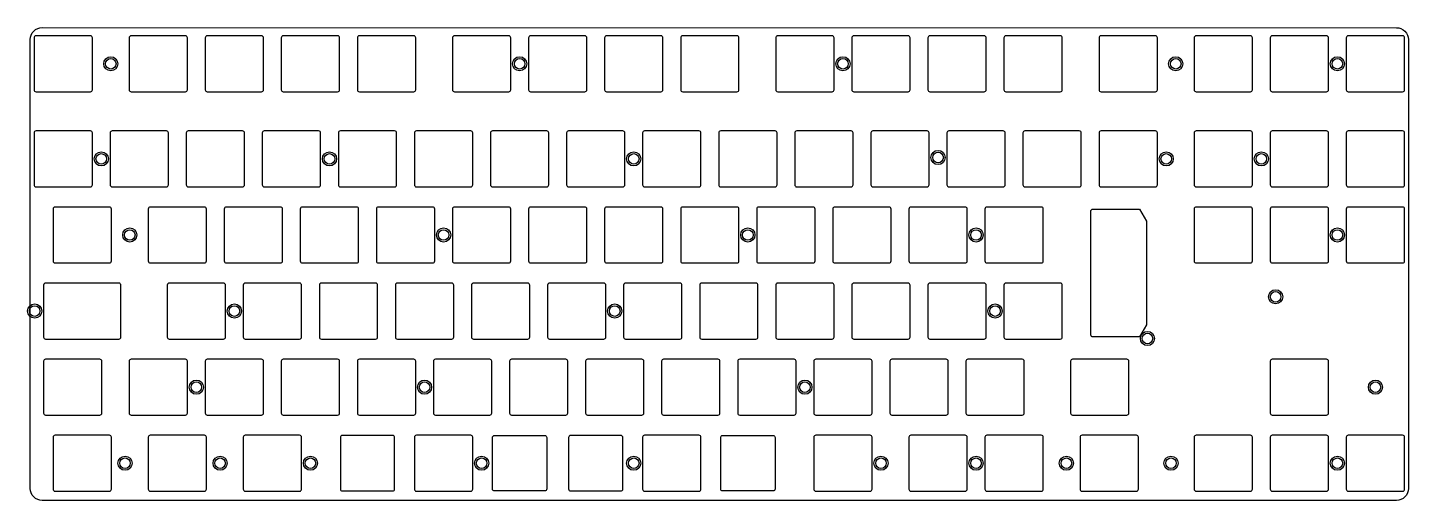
# Model space of a CAD drawing. Header units: millimetres. Extents: x -9 to 337, y -109 to 9.
import ezdxf

# ---------------------------------------------------------------- set-up
doc = ezdxf.new("R2010")
doc.units = ezdxf.units.MM
doc.header["$MEASUREMENT"] = 0

msp = doc.modelspace()

# ---------------------------------------------------------------- linework, layer by layer
msp.add_line((12.0625, -49.3625), (12.0625, -36.3625))
msp.add_line((12.0625, -49.3625), (12.0625, -36.3625))
for points in [[(333.863814, -109.31154), (-5.24904, -109.31154, -0.4142135624), (-8.24904, -106.31154), (-8.24904, 6.05096, -0.4142351551), (-5.24904, 9.05096), (333.863814, 9.03846, -0.4142135624), (336.863814, 6.03846), (336.863814, -106.31154, -0.4142135624)], [(6.8, -7, 0.4142135624), (7.3, -6.5), (7.3, 6.5, 0.4142135624), (6.8, 7), (-6.8, 7, 0.4142123908), (-7.3, 6.5), (-7.3, -6.5, 0.4142123908), (-6.8, -7)], [(16.5125, 6.5), (16.5125, -6.5, 0.4142123908), (17.0125, -7), (30.6125, -7, 0.4142135624), (31.1125, -6.5), (31.1125, 6.5, 0.4142135624), (30.6125, 7), (17.0125, 7, 0.4142123908)], [(16.5125, 6.5), (16.5125, -6.5, 0.4142123908), (17.0125, -7), (30.6125, -7, 0.4142135624), (31.1125, -6.5), (31.1125, 6.5, 0.4142135624), (30.6125, 7), (17.0125, 7, 0.4142123908)], [(35.5625, 6.5), (35.5625, -6.5, 0.4142123908), (36.0625, -7), (49.6625, -7, 0.4142135624), (50.1625, -6.5), (50.1625, 6.5, 0.4142135624), (49.6625, 7), (36.0625, 7, 0.4142123908)], [(35.5625, -6.5, 0.4142123908), (36.0625, -7), (49.6625, -7, 0.4142135624), (50.1625, -6.5), (50.1625, 6.5, 0.4142135624), (49.6625, 7), (36.0625, 7, 0.4142123908), (35.5625, 6.5)], [(54.6125, 6.5), (54.6125, -6.5, 0.4142123908), (55.1125, -7), (68.7125, -7, 0.4142135624), (69.2125, -6.5), (69.2125, 6.5, 0.4142135624), (68.7125, 7), (55.1125, 7, 0.4142123908)], [(69.2125, 6.5, 0.4142135624), (68.7125, 7), (55.1125, 7, 0.4142123908), (54.6125, 6.5), (54.6125, -6.5, 0.4142123908), (55.1125, -7), (68.7125, -7, 0.4142135624), (69.2125, -6.5)], [(73.6625, 6.5), (73.6625, -6.5, 0.4142123908), (74.1625, -7), (87.7625, -7, 0.4142135624), (88.2625, -6.5), (88.2625, 6.5, 0.4142135624), (87.7625, 7), (74.1625, 7, 0.4142123908)], [(74.1625, -7), (87.7625, -7, 0.4142135624), (88.2625, -6.5), (88.2625, 6.5, 0.4142135624), (87.7625, 7), (74.1625, 7, 0.4142123908), (73.6625, 6.5), (73.6625, -6.5, 0.4142123908)], [(97.475, 6.5), (97.475, -6.5, 0.4142123908), (97.975, -7), (111.575, -7, 0.4142135624), (112.075, -6.5), (112.075, 6.5, 0.4142135624), (111.575, 7), (97.975, 7, 0.4142123908)], [(97.975, 7, 0.4142123908), (97.475, 6.5), (97.475, -6.5, 0.4142123908), (97.975, -7), (111.575, -7, 0.4142135624), (112.075, -6.5), (112.075, 6.5, 0.4142135624), (111.575, 7)], [(131.125, 6.5, 0.4142135624), (130.625, 7), (117.025, 7, 0.4142123908), (116.525, 6.5), (116.525, -6.5, 0.4142123908), (117.025, -7), (130.625, -7, 0.4142135624), (131.125, -6.5)], [(135.575, -6.5, 0.4142123908), (136.075, -7), (149.675, -7, 0.4142135624), (150.175, -6.5), (150.175, 6.5, 0.4142135624), (149.675, 7), (136.075, 7, 0.4142123908), (135.575, 6.5)], [(169.225, 6.5, 0.4142135624), (168.725, 7), (155.125, 7, 0.4142123908), (154.625, 6.5), (154.625, -6.5, 0.4142123908), (155.125, -7), (168.725, -7, 0.4142135624), (169.225, -6.5)], [(178.4375, 6.5), (178.4375, -6.5, 0.4142123908), (178.9375, -7), (192.5375, -7, 0.4142135624), (193.0375, -6.5), (193.0375, 6.5, 0.4142135624), (192.5375, 7), (178.9375, 7, 0.4142123908)], [(193.0375, -6.5), (193.0375, 6.5, 0.4142135624), (192.5375, 7), (178.9375, 7, 0.4142123908), (178.4375, 6.5), (178.4375, -6.5, 0.4142123908), (178.9375, -7), (192.5375, -7, 0.4142135624)], [(197.4875, 6.5), (197.4875, -6.5, 0.4142123908), (197.9875, -7), (211.5875, -7, 0.4142135624), (212.0875, -6.5), (212.0875, 6.5, 0.4142135624), (211.5875, 7), (197.9875, 7, 0.4142123908)], [(211.5875, 7), (197.9875, 7, 0.4142123908), (197.4875, 6.5), (197.4875, -6.5, 0.4142123908), (197.9875, -7), (211.5875, -7, 0.4142135624), (212.0875, -6.5), (212.0875, 6.5, 0.4142135624)], [(216.5375, 6.5), (216.5375, -6.5, 0.4142123908), (217.0375, -7), (230.6375, -7, 0.4142135624), (231.1375, -6.5), (231.1375, 6.5, 0.4142135624), (230.6375, 7), (217.0375, 7, 0.4142123908)], [(231.1375, -6.5), (231.1375, 6.5, 0.4142135624), (230.6375, 7), (217.0375, 7, 0.4142123908), (216.5375, 6.5), (216.5375, -6.5, 0.4142123908), (217.0375, -7), (230.6375, -7, 0.4142135624)], [(235.5875, 6.5), (235.5875, -6.5, 0.4142123908), (236.0875, -7), (249.6875, -7, 0.4142135624), (250.1875, -6.5), (250.1875, 6.5, 0.4142135624), (249.6875, 7), (236.0875, 7, 0.4142123908)], [(250.1875, -6.5), (250.1875, 6.5, 0.4142135624), (249.6875, 7), (236.0875, 7, 0.4142123908), (235.5875, 6.5), (235.5875, -6.5, 0.4142123908), (236.0875, -7), (249.6875, -7, 0.4142135624)], [(259.9, 7, 0.4142123908), (259.4, 6.5), (259.4, -6.5, 0.4142123908), (259.9, -7), (273.5, -7, 0.4142135624), (274, -6.5), (274, 6.5, 0.4142135624), (273.5, 7)], [(297.3125, -7, 0.4142135624), (297.8125, -6.5), (297.8125, 6.5, 0.4142135624), (297.3125, 7), (283.7125, 7, 0.4142123908), (283.2125, 6.5), (283.2125, -6.5, 0.4142123908), (283.7125, -7)], [(316.3625, 7), (302.7625, 7, 0.4142123908), (302.2625, 6.5), (302.2625, -6.5, 0.4142123908), (302.7625, -7), (316.3625, -7, 0.4142135624), (316.8625, -6.5), (316.8625, 6.5, 0.4142135624)], [(335.4125, -7, 0.4142135624), (335.9125, -6.5), (335.9125, 6.5, 0.4142135624), (335.4125, 7), (321.8125, 7, 0.4142123908), (321.3125, 6.5), (321.3125, -6.5, 0.4142123908), (321.8125, -7)], [(-7.3, -17.3125), (-7.3, -30.3125, 0.4142123908), (-6.8, -30.8125), (6.8, -30.8125, 0.4142135624), (7.3, -30.3125), (7.3, -17.3125, 0.4142135624), (6.8, -16.8125), (-6.8, -16.8125, 0.4142123908)], [(11.75, -17.3125), (11.75, -30.3125, 0.4142123908), (12.25, -30.8125), (25.85, -30.8125, 0.4142135624), (26.35, -30.3125), (26.35, -17.3125, 0.4142135624), (25.85, -16.8125), (12.25, -16.8125, 0.4142123908)], [(30.8, -17.3125), (30.8, -30.3125, 0.4142123908), (31.3, -30.8125), (44.9, -30.8125, 0.4142135624), (45.4, -30.3125), (45.4, -17.3125, 0.4142135624), (44.9, -16.8125), (31.3, -16.8125, 0.4142123908)], [(49.85, -17.3125), (49.85, -30.3125, 0.4142123908), (50.35, -30.8125), (63.95, -30.8125, 0.4142135624), (64.45, -30.3125), (64.45, -17.3125, 0.4142135624), (63.95, -16.8125), (50.35, -16.8125, 0.4142123908)], [(68.9, -17.3125), (68.9, -30.3125, 0.4142123908), (69.4, -30.8125), (83, -30.8125, 0.4142135624), (83.5, -30.3125), (83.5, -17.3125, 0.4142135624), (83, -16.8125), (69.4, -16.8125, 0.4142123908)], [(87.95, -17.3125), (87.95, -30.3125, 0.4142123908), (88.45, -30.8125), (102.05, -30.8125, 0.4142135624), (102.55, -30.3125), (102.55, -17.3125, 0.4142135624), (102.05, -16.8125), (88.45, -16.8125, 0.4142123908)], [(107, -17.3125), (107, -30.3125, 0.4142123908), (107.5, -30.8125), (121.1, -30.8125, 0.4142135624), (121.6, -30.3125), (121.6, -17.3125, 0.4142135624), (121.1, -16.8125), (107.5, -16.8125, 0.4142123908)], [(126.05, -17.3125), (126.05, -30.3125, 0.4142123908), (126.55, -30.8125), (140.15, -30.8125, 0.4142135624), (140.65, -30.3125), (140.65, -17.3125, 0.4142135624), (140.15, -16.8125), (126.55, -16.8125, 0.4142123908)], [(145.1, -17.3125), (145.1, -30.3125, 0.4142123908), (145.6, -30.8125), (159.2, -30.8125, 0.4142135624), (159.7, -30.3125), (159.7, -17.3125, 0.4142135624), (159.2, -16.8125), (145.6, -16.8125, 0.4142123908)], [(164.15, -17.3125), (164.15, -30.3125, 0.4142123908), (164.65, -30.8125), (178.25, -30.8125, 0.4142135624), (178.75, -30.3125), (178.75, -17.3125, 0.4142135624), (178.25, -16.8125), (164.65, -16.8125, 0.4142123908)], [(183.2, -17.3125), (183.2, -30.3125, 0.4142123908), (183.7, -30.8125), (197.3, -30.8125, 0.4142135624), (197.8, -30.3125), (197.8, -17.3125, 0.4142135624), (197.3, -16.8125), (183.7, -16.8125, 0.4142123908)], [(202.25, -17.3125), (202.25, -30.3125, 0.4142123908), (202.75, -30.8125), (216.35, -30.8125, 0.4142135624), (216.85, -30.3125), (216.85, -17.3125, 0.4142135624), (216.35, -16.8125), (202.75, -16.8125, 0.4142123908)], [(221.3, -17.3125), (221.3, -30.3125, 0.4142123908), (221.8, -30.8125), (235.4, -30.8125, 0.4142135624), (235.9, -30.3125), (235.9, -17.3125, 0.4142135624), (235.4, -16.8125), (221.8, -16.8125, 0.4142123908)], [(240.35, -17.3125), (240.35, -30.3125, 0.4142123908), (240.85, -30.8125), (254.45, -30.8125, 0.4142135624), (254.95, -30.3125), (254.95, -17.3125, 0.4142135624), (254.45, -16.8125), (240.85, -16.8125, 0.4142123908)], [(259.4, -17.3125), (259.4, -30.3125, 0.4142123908), (259.9, -30.8125), (273.5, -30.8125, 0.4142135624), (274, -30.3125), (274, -17.3125, 0.4142135624), (273.5, -16.8125), (259.9, -16.8125, 0.4142123908)], [(283.2125, -17.3125), (283.2125, -30.3125, 0.4142123908), (283.7125, -30.8125), (297.3125, -30.8125, 0.4142135624), (297.8125, -30.3125), (297.8125, -17.3125, 0.4142135624), (297.3125, -16.8125), (283.7125, -16.8125, 0.4142123908)], [(316.3625, -16.8125), (302.7625, -16.8125, 0.4142123908), (302.2625, -17.3125), (302.2625, -30.3125, 0.4142123908), (302.7625, -30.8125), (316.3625, -30.8125, 0.4142135624), (316.8625, -30.3125), (316.8625, -17.3125, 0.4142135624)], [(321.3125, -17.3125), (321.3125, -30.3125, 0.4142123908), (321.8125, -30.8125), (335.4125, -30.8125, 0.4142135624), (335.9125, -30.3125), (335.9125, -17.3125, 0.4142135624), (335.4125, -16.8125), (321.8125, -16.8125, 0.4142123908)], [(-2.5375, -36.3625), (-2.5375, -49.3625, 0.4142135624), (-2.0375, -49.8625), (11.5625, -49.8625, 0.4142123908), (12.0625, -49.3625), (12.0625, -36.3625, 0.4142123908), (11.5625, -35.8625), (-2.0375, -35.8625, 0.4142135624)], [(21.275, -36.3625), (21.275, -49.3625, 0.4142123908), (21.775, -49.8625), (35.375, -49.8625, 0.4142135624), (35.875, -49.3625), (35.875, -36.3625, 0.4142135624), (35.375, -35.8625), (21.775, -35.8625, 0.4142123908)], [(40.325, -36.3625), (40.325, -49.3625, 0.4142123908), (40.825, -49.8625), (54.425, -49.8625, 0.4142135624), (54.925, -49.3625), (54.925, -36.3625, 0.4142135624), (54.425, -35.8625), (40.825, -35.8625, 0.4142123908)], [(59.375, -36.3625), (59.375, -49.3625, 0.4142123908), (59.875, -49.8625), (73.475, -49.8625, 0.4142135624), (73.975, -49.3625), (73.975, -36.3625, 0.4142135624), (73.475, -35.8625), (59.875, -35.8625, 0.4142123908)], [(78.425, -36.3625), (78.425, -49.3625, 0.4142123908), (78.925, -49.8625), (92.525, -49.8625, 0.4142135624), (93.025, -49.3625), (93.025, -36.3625, 0.4142135624), (92.525, -35.8625), (78.925, -35.8625, 0.4142123908)], [(97.475, -36.3625), (97.475, -49.3625, 0.4142123908), (97.975, -49.8625), (111.575, -49.8625, 0.4142135624), (112.075, -49.3625), (112.075, -36.3625, 0.4142135624), (111.575, -35.8625), (97.975, -35.8625, 0.4142123908)], [(116.525, -36.3625), (116.525, -49.3625, 0.4142123908), (117.025, -49.8625), (130.625, -49.8625, 0.4142135624), (131.125, -49.3625), (131.125, -36.3625, 0.4142135624), (130.625, -35.8625), (117.025, -35.8625, 0.4142123908)], [(135.575, -36.3625), (135.575, -49.3625, 0.4142123908), (136.075, -49.8625), (149.675, -49.8625, 0.4142135624), (150.175, -49.3625), (150.175, -36.3625, 0.4142135624), (149.675, -35.8625), (136.075, -35.8625, 0.4142123908)], [(154.625, -36.3625), (154.625, -49.3625, 0.4142123908), (155.125, -49.8625), (168.725, -49.8625, 0.4142135624), (169.225, -49.3625), (169.225, -36.3625, 0.4142135624), (168.725, -35.8625), (155.125, -35.8625, 0.4142123908)], [(173.675, -36.3625), (173.675, -49.3625, 0.4142123908), (174.175, -49.8625), (187.775, -49.8625, 0.4142135624), (188.275, -49.3625), (188.275, -36.3625, 0.4142135624), (187.775, -35.8625), (174.175, -35.8625, 0.4142123908)], [(192.725, -36.3625), (192.725, -49.3625, 0.4142123908), (193.225, -49.8625), (206.825, -49.8625, 0.4142135624), (207.325, -49.3625), (207.325, -36.3625, 0.4142135624), (206.825, -35.8625), (193.225, -35.8625, 0.4142123908)], [(211.775, -36.3625), (211.775, -49.3625, 0.4142123908), (212.275, -49.8625), (225.875, -49.8625, 0.4142135624), (226.375, -49.3625), (226.375, -36.3625, 0.4142135624), (225.875, -35.8625), (212.275, -35.8625, 0.4142123908)], [(230.825, -36.3625), (230.825, -49.3625, 0.4142123908), (231.325, -49.8625), (244.925, -49.8625, 0.4142135624), (245.425, -49.3625), (245.425, -36.3625, 0.4142135624), (244.925, -35.8625), (231.325, -35.8625, 0.4142123908)], [(257.34375, -67.8875), (257.34375, -36.8875, -0.4142135624), (257.84375, -36.3875), (269.56175, -36.3875), (271.29375, -39.3875), (271.29375, -65.3875), (269.56175, -68.3875), (257.84375, -68.3875, -0.4142123908)], [(283.2125, -49.3625, 0.4142123908), (283.7125, -49.8625), (297.3125, -49.8625, 0.4142135624), (297.8125, -49.3625), (297.8125, -36.3625, 0.4142135624), (297.3125, -35.8625), (283.7125, -35.8625, 0.4142123908), (283.2125, -36.3625)], [(302.2625, -36.3625), (302.2625, -49.3625, 0.4142123908), (302.7625, -49.8625), (316.3625, -49.8625, 0.4142135624), (316.8625, -49.3625), (316.8625, -36.3625, 0.4142135624), (316.3625, -35.8625), (302.7625, -35.8625, 0.4142123908)], [(321.3125, -36.3625), (321.3125, -49.3625, 0.4142123908), (321.8125, -49.8625), (335.4125, -49.8625, 0.4142135624), (335.9125, -49.3625), (335.9125, -36.3625, 0.4142135624), (335.4125, -35.8625), (321.8125, -35.8625, 0.4142123908)], [(-4.918754, -55.4125), (-4.918754, -68.4125, 0.4142123908), (-4.418754, -68.9125), (13.94375, -68.9125, 0.4142135624), (14.44375, -68.4125), (14.44375, -55.4125, 0.4142135624), (13.94375, -54.9125), (-4.418754, -54.9125, 0.4142123908)], [(26.0375, -55.4125), (26.0375, -68.4125, 0.4142123908), (26.5375, -68.9125), (40.1375, -68.9125, 0.4142135624), (40.6375, -68.4125), (40.6375, -55.4125, 0.4142135624), (40.1375, -54.9125), (26.5375, -54.9125, 0.4142123908)], [(45.0875, -55.4125), (45.0875, -68.4125, 0.4142123908), (45.5875, -68.9125), (59.1875, -68.9125, 0.4142135624), (59.6875, -68.4125), (59.6875, -55.4125, 0.4142135624), (59.1875, -54.9125), (45.5875, -54.9125, 0.4142123908)], [(64.1375, -55.4125), (64.1375, -68.4125, 0.4142123908), (64.6375, -68.9125), (78.2375, -68.9125, 0.4142135624), (78.7375, -68.4125), (78.7375, -55.4125, 0.4142135624), (78.2375, -54.9125), (64.6375, -54.9125, 0.4142123908)], [(83.1875, -55.4125), (83.1875, -68.4125, 0.4142123908), (83.6875, -68.9125), (97.2875, -68.9125, 0.4142135624), (97.7875, -68.4125), (97.7875, -55.4125, 0.4142135624), (97.2875, -54.9125), (83.6875, -54.9125, 0.4142123908)], [(102.2375, -55.4125), (102.2375, -68.4125, 0.4142123908), (102.7375, -68.9125), (116.3375, -68.9125, 0.4142135624), (116.8375, -68.4125), (116.8375, -55.4125, 0.4142135624), (116.3375, -54.9125), (102.7375, -54.9125, 0.4142123908)], [(121.2875, -55.4125), (121.2875, -68.4125, 0.4142123908), (121.7875, -68.9125), (135.3875, -68.9125, 0.4142135624), (135.8875, -68.4125), (135.8875, -55.4125, 0.4142135624), (135.3875, -54.9125), (121.7875, -54.9125, 0.4142123908)], [(140.3375, -55.4125), (140.3375, -68.4125, 0.4142123908), (140.8375, -68.9125), (154.4375, -68.9125, 0.4142135624), (154.9375, -68.4125), (154.9375, -55.4125, 0.4142135624), (154.4375, -54.9125), (140.8375, -54.9125, 0.4142123908)], [(159.3875, -55.4125), (159.3875, -68.4125, 0.4142123908), (159.8875, -68.9125), (173.4875, -68.9125, 0.4142135624), (173.9875, -68.4125), (173.9875, -55.4125, 0.4142135624), (173.4875, -54.9125), (159.8875, -54.9125, 0.4142123908)], [(178.4375, -55.4125), (178.4375, -68.4125, 0.4142123908), (178.9375, -68.9125), (192.5375, -68.9125, 0.4142135624), (193.0375, -68.4125), (193.0375, -55.4125, 0.4142135624), (192.5375, -54.9125), (178.9375, -54.9125, 0.4142123908)], [(197.4875, -55.4125), (197.4875, -68.4125, 0.4142123908), (197.9875, -68.9125), (211.5875, -68.9125, 0.4142135624), (212.0875, -68.4125), (212.0875, -55.4125, 0.4142135624), (211.5875, -54.9125), (197.9875, -54.9125, 0.4142123908)], [(216.5375, -55.4125), (216.5375, -68.4125, 0.4142123908), (217.0375, -68.9125), (230.6375, -68.9125, 0.4142135624), (231.1375, -68.4125), (231.1375, -55.4125, 0.4142135624), (230.6375, -54.9125), (217.0375, -54.9125, 0.4142123908)], [(235.59375, -55.4125), (235.59375, -68.4125, 0.4142123908), (236.09375, -68.9125), (249.69375, -68.9125, 0.4142135624), (250.19375, -68.4125), (250.19375, -55.4125, 0.4142135624), (249.69375, -54.9125), (236.09375, -54.9125, 0.4142123908)], [(-4.91875, -74.4625), (-4.91875, -87.4625, 0.4142123908), (-4.41875, -87.9625), (9.18125, -87.9625, 0.4142135624), (9.68125, -87.4625), (9.68125, -74.4625, 0.4142135624), (9.18125, -73.9625), (-4.41875, -73.9625, 0.4142123908)], [(16.5125, -74.4625), (16.5125, -87.4625, 0.4142123908), (17.0125, -87.9625), (30.6125, -87.9625, 0.4142135624), (31.1125, -87.4625), (31.1125, -74.4625, 0.4142135624), (30.6125, -73.9625), (17.0125, -73.9625, 0.4142123908)], [(35.5625, -74.4625), (35.5625, -87.4625, 0.4142123908), (36.0625, -87.9625), (49.6625, -87.9625, 0.4142135624), (50.1625, -87.4625), (50.1625, -74.4625, 0.4142135624), (49.6625, -73.9625), (36.0625, -73.9625, 0.4142123908)], [(54.6125, -74.4625), (54.6125, -87.4625, 0.4142123908), (55.1125, -87.9625), (68.7125, -87.9625, 0.4142135624), (69.2125, -87.4625), (69.2125, -74.4625, 0.4142135624), (68.7125, -73.9625), (55.1125, -73.9625, 0.4142123908)], [(73.6625, -74.4625), (73.6625, -87.4625, 0.4142123908), (74.1625, -87.9625), (87.7625, -87.9625, 0.4142135624), (88.2625, -87.4625), (88.2625, -74.4625, 0.4142135624), (87.7625, -73.9625), (74.1625, -73.9625, 0.4142123908)], [(92.7125, -74.4625), (92.7125, -87.4625, 0.4142123908), (93.2125, -87.9625), (106.8125, -87.9625, 0.4142135624), (107.3125, -87.4625), (107.3125, -74.4625, 0.4142135624), (106.8125, -73.9625), (93.2125, -73.9625, 0.4142123908)], [(111.7625, -74.4625), (111.7625, -87.4625, 0.4142123908), (112.2625, -87.9625), (125.8625, -87.9625, 0.4142135624), (126.3625, -87.4625), (126.3625, -74.4625, 0.4142135624), (125.8625, -73.9625), (112.2625, -73.9625, 0.4142123908)], [(130.8125, -74.4625), (130.8125, -87.4625, 0.4142123908), (131.3125, -87.9625), (144.9125, -87.9625, 0.4142135624), (145.4125, -87.4625), (145.4125, -74.4625, 0.4142135624), (144.9125, -73.9625), (131.3125, -73.9625, 0.4142123908)], [(149.8625, -74.4625), (149.8625, -87.4625, 0.4142123908), (150.3625, -87.9625), (163.9625, -87.9625, 0.4142135624), (164.4625, -87.4625), (164.4625, -74.4625, 0.4142135624), (163.9625, -73.9625), (150.3625, -73.9625, 0.4142123908)], [(168.9125, -74.4625), (168.9125, -87.4625, 0.4142123908), (169.4125, -87.9625), (183.0125, -87.9625, 0.4142135624), (183.5125, -87.4625), (183.5125, -74.4625, 0.4142135624), (183.0125, -73.9625), (169.4125, -73.9625, 0.4142123908)], [(187.9625, -74.4625), (187.9625, -87.4625, 0.4142123908), (188.4625, -87.9625), (202.0625, -87.9625, 0.4142135624), (202.5625, -87.4625), (202.5625, -74.4625, 0.4142135624), (202.0625, -73.9625), (188.4625, -73.9625, 0.4142123908)], [(207.0125, -74.4625), (207.0125, -87.4625, 0.4142123908), (207.5125, -87.9625), (221.1125, -87.9625, 0.4142135624), (221.6125, -87.4625), (221.6125, -74.4625, 0.4142135624), (221.1125, -73.9625), (207.5125, -73.9625, 0.4142123908)], [(226.065834, -74.462548), (226.065834, -87.462548, 0.4142123908), (226.565834, -87.962548), (240.165834, -87.962548, 0.4142135624), (240.665834, -87.462548), (240.665834, -74.462548, 0.4142135624), (240.165834, -73.962548), (226.565834, -73.962548, 0.4142123908)], [(252.257046, -74.4625), (252.257046, -87.4625, 0.4142123908), (252.757046, -87.9625), (266.357046, -87.9625, 0.4142135624), (266.857046, -87.4625), (266.857046, -74.4625, 0.4142135624), (266.357046, -73.9625), (252.757046, -73.9625, 0.4142123908)], [(316.3625, -73.9625), (302.7625, -73.9625, 0.4142123908), (302.2625, -74.4625), (302.2625, -87.4625, 0.4142123908), (302.7625, -87.9625), (316.3625, -87.9625, 0.4142135624), (316.8625, -87.4625), (316.8625, -74.4625, 0.4142135624)], [(11.5625, -93.0125), (-2.0375, -93.0125, 0.4142123908), (-2.5375, -93.5125), (-2.5375, -106.5125, 0.4142123908), (-2.0375, -107.0125), (11.5625, -107.0125, 0.4142135624), (12.0625, -106.5125), (12.0625, -93.5125, 0.4142135624)], [(21.275, -93.5125), (21.275, -106.5125, 0.4142123908), (21.775, -107.0125), (35.375, -107.0125, 0.4142135624), (35.875, -106.5125), (35.875, -93.5125, 0.4142135624), (35.375, -93.0125), (21.775, -93.0125, 0.4142123908)], [(59.6875, -93.5125, 0.4142135624), (59.1875, -93.0125), (45.5875, -93.0125, 0.4142123908), (45.0875, -93.5125), (45.0875, -106.5125, 0.4142123908), (45.5875, -107.0125), (59.1875, -107.0125, 0.4142135624), (59.6875, -106.5125)], [(69.9, -93.0625, 0.4142123908), (69.4, -93.5625), (69.4, -106.4625, 0.4142123908), (69.9, -106.9625), (82.5, -106.9625, 0.4142123908), (83, -106.4625), (83, -93.5625, 0.4142123908), (82.5, -93.0625)], [(102.05, -93.0125), (88.45, -93.0125, 0.4142123908), (87.95, -93.5125), (87.95, -106.5125, 0.4142123908), (88.45, -107.0125), (102.05, -107.0125, 0.4142135624), (102.55, -106.5125), (102.55, -93.5125, 0.4142135624)], [(121.1, -93.5625), (121.1, -106.4625, -0.4142135624), (120.6, -106.9625), (108, -106.9625, -0.4142135624), (107.5, -106.4625), (107.5, -93.5625, -0.4142135624), (108, -93.0625), (120.6, -93.0625, -0.4142135624)], [(126.55, -106.4625, 0.4142123908), (127.05, -106.9625), (139.65, -106.9625, 0.4142123908), (140.15, -106.4625), (140.15, -93.5625, 0.4142123908), (139.65, -93.0625), (127.05, -93.0625, 0.4142123908), (126.55, -93.5625)], [(159.2, -93.0125), (145.6, -93.0125, 0.4142123908), (145.1, -93.5125), (145.1, -106.5125, 0.4142123908), (145.6, -107.0125), (159.2, -107.0125, 0.4142135624), (159.7, -106.5125), (159.7, -93.5125, 0.4142135624)], [(164.65, -106.4625), (164.65, -93.5625, -0.4142135624), (165.15, -93.0625), (177.75, -93.0625, -0.4142135624), (178.25, -93.5625), (178.25, -106.4625, -0.4142135624), (177.75, -106.9625), (165.15, -106.9625, -0.4142135624)], [(187.9625, -106.5125, 0.4142123908), (188.4625, -107.0125), (202.0625, -107.0125, 0.4142135624), (202.5625, -106.5125), (202.5625, -93.5125, 0.4142135624), (202.0625, -93.0125), (188.4625, -93.0125, 0.4142123908), (187.9625, -93.5125)], [(211.775, -106.5125, 0.4142123908), (212.275, -107.0125), (225.875, -107.0125, 0.4142135624), (226.375, -106.5125), (226.375, -93.5125, 0.4142135624), (225.875, -93.0125), (212.275, -93.0125, 0.4142123908), (211.775, -93.5125)], [(231.325, -107.0125), (244.925, -107.0125, 0.4142135624), (245.425, -106.5125), (245.425, -93.5125, 0.4142135624), (244.925, -93.0125), (231.325, -93.0125, 0.4142123908), (230.825, -93.5125), (230.825, -106.5125, 0.4142123908)], [(269.2375, -93.5125, 0.4142135624), (268.7375, -93.0125), (255.1375, -93.0125, 0.4142123908), (254.6375, -93.5125), (254.6375, -106.5125, 0.4142123908), (255.1375, -107.0125), (268.7375, -107.0125, 0.4142135624), (269.2375, -106.5125)], [(297.3125, -107.0125, 0.4142135624), (297.8125, -106.5125), (297.8125, -93.5125, 0.4142135624), (297.3125, -93.0125), (283.7125, -93.0125, 0.4142123908), (283.2125, -93.5125), (283.2125, -106.5125, 0.4142123908), (283.7125, -107.0125)], [(302.2625, -106.5125, 0.4142123908), (302.7625, -107.0125), (316.3625, -107.0125, 0.4142135624), (316.8625, -106.5125), (316.8625, -93.5125, 0.4142135624), (316.3625, -93.0125), (302.7625, -93.0125, 0.4142123908), (302.2625, -93.5125)], [(335.4125, -93.0125), (321.8125, -93.0125, 0.4142123908), (321.3125, -93.5125), (321.3125, -106.5125, 0.4142123908), (321.8125, -107.0125), (335.4125, -107.0125, 0.4142135624), (335.9125, -106.5125), (335.9125, -93.5125, 0.4142135624)]]:
    msp.add_lwpolyline(points, format="xyb", close=True)
for centre, radius in [((11.90625, 0), 1.775), ((11.90625, 0), 1.325), ((114.3, 0), 1.775), ((114.3, 0), 1.325), ((195.2625, 0), 1.775), ((195.2625, 0), 1.325), ((278.60625, 0), 1.775), ((278.60625, 0), 1.325), ((319.0875, 0), 1.775), ((319.0875, 0), 1.325), ((9.525, -23.8125), 1.775), ((9.525, -23.8125), 1.325), ((66.675, -23.8125), 1.775), ((66.675, -23.8125), 1.325), ((142.875, -23.8125), 1.775), ((142.875, -23.8125), 1.325), ((219.0842, -23.4625), 1.775), ((219.0842, -23.4625), 1.325), ((276.225, -23.8125), 1.775), ((276.225, -23.8125), 1.325), ((300.0375, -23.8125), 1.775), ((300.0375, -23.8125), 1.325), ((16.66875, -42.8625), 1.775), ((95.25, -42.8625), 1.775), ((171.45, -42.8625), 1.775), ((228.6, -42.8625), 1.775), ((319.0875, -42.8625), 1.775), ((16.66875, -42.8625), 1.325), ((95.25, -42.8625), 1.325), ((171.45, -42.8625), 1.325), ((228.6, -42.8625), 1.325), ((319.0875, -42.8625), 1.325), ((303.609375, -58.340625), 1.775), ((303.609375, -58.340625), 1.325), ((-7.14375, -61.9125), 1.775), ((-7.14375, -61.9125), 1.325), ((42.8625, -61.9125), 1.775), ((42.8625, -61.9125), 1.325), ((138.1125, -61.9125), 1.775), ((138.1125, -61.9125), 1.325), ((233.3625, -61.9125), 1.775), ((233.3625, -61.9125), 1.325), ((271.51875, -68.7875), 1.775), ((271.51875, -68.7875), 1.325), ((33.3375, -80.9625), 1.775), ((90.4875, -80.9625), 1.775), ((185.7375, -80.9625), 1.775), ((328.6125, -80.9625), 1.775), ((33.3375, -80.9625), 1.325), ((90.4875, -80.9625), 1.325), ((185.7375, -80.9625), 1.325), ((328.6125, -80.9625), 1.325), ((15.478125, -100.0125), 1.775), ((15.478125, -100.0125), 1.325), ((39.290625, -100.0125), 1.775), ((39.290625, -100.0125), 1.325), ((61.9125, -100.0125), 1.775), ((61.9125, -100.0125), 1.325), ((104.775, -100.0125), 1.775), ((104.775, -100.0125), 1.325), ((142.875, -100.0125), 1.775), ((142.875, -100.0125), 1.325), ((204.7875, -100.0125), 1.775), ((204.7875, -100.0125), 1.325), ((228.6, -100.0125), 1.775), ((228.6, -100.0125), 1.325), ((251.221875, -100.0125), 1.775), ((251.221875, -100.0125), 1.325), ((277.415625, -100.0125), 1.775), ((277.415625, -100.0125), 1.325), ((319.0875, -100.0125), 1.775), ((319.0875, -100.0125), 1.325)]:
    msp.add_circle(centre, radius)

doc.saveas('drawing.dxf')
